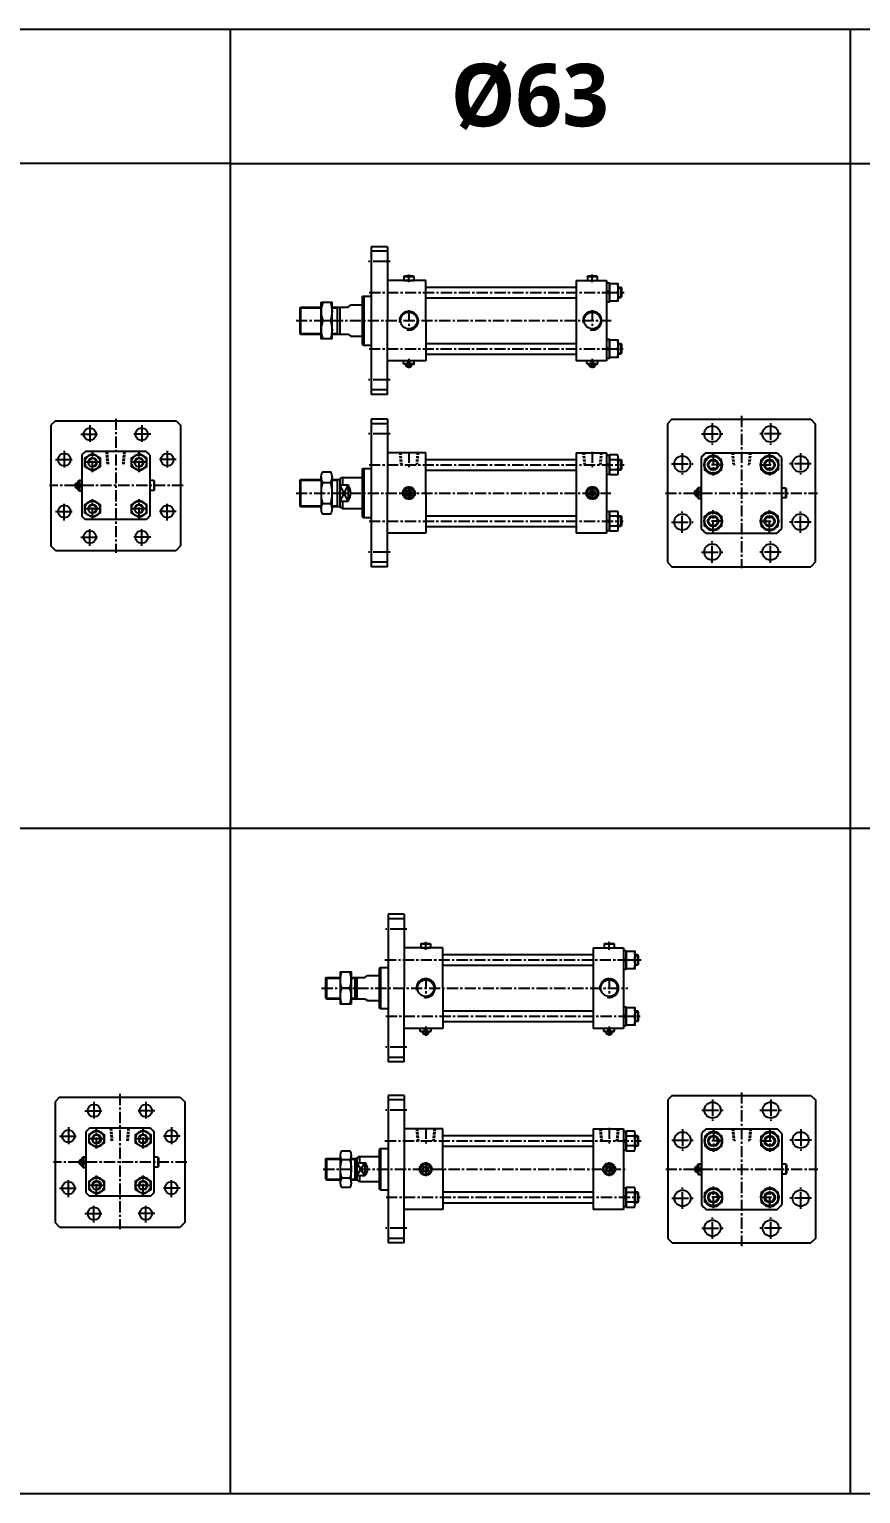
# Model space of a CAD drawing. Extents: x -819 to 29893, y -8942 to 9886.
# Drawn here: x 1213 to 2142, y 2904 to 4541 of the extents above; entities that cross this region are included whole.
import ezdxf

# ---------------------------------------------------------------- set-up
doc = ezdxf.new("R2010")
doc.units = 0
doc.header["$LTSCALE"] = 10
doc.header["$MEASUREMENT"] = 0
for name, pattern in [('CENTER', [2, 1.25, -0.25, 0.25, -0.25]), ('CENTERX2', [4, 2.5, -0.5, 0.5, -0.5]), ('HIDDEN', [0.375, 0.25, -0.125])]:
    doc.linetypes.add(name, pattern=pattern)
doc.layers.get('0').update_dxf_attribs({"linetype": 'CONTINUOUS'})
doc.layers.get('DEFPOINTS').update_dxf_attribs({"linetype": 'CONTINUOUS'})
for name, color, linetype in [('CEN', 1, 'CENTERX2'), ('CENTER', 1, 'CENTER'), ('ML', 7, 'CONTINUOUS'), ('THIN', 3, 'CONTINUOUS')]:
    doc.layers.add(name, color=color, linetype=linetype)
doc.styles.add('문자', font='romans.shx')

msp = doc.modelspace()

# ---------------------------------------------------------------- linework, layer by layer
for p, q in [((794, 4540.7), (5168.4, 4540.7)), ((1438, 4390.7), (1438, 4540.7)), ((2130.4, 4540.7), (2130.4, 2903.5)), ((1438, 4390.7), (794, 4390.7)), ((1438, 2903.5), (1438, 4390.7)), ((1438, 4390.7), (2130.4, 4390.7)), ((2130.4, 4390.7), (3029.8, 4390.7)), ((5168.4, 3647.1), (0, 3647.1)), ((5168.4, 2903.5), (0, 2903.5))]:
    msp.add_line(p, q)
at = {"layer": 'CEN', "color": 1, "linetype": 'CENTER', "ltscale": 1.5}
for p, q in [((1616.4, 4281), (1592.4, 4281)), ((1616.4, 4149), (1592.4, 4149)), ((1280.9, 4098.1), (1280.9, 4078.1)), ((1338.9, 4098.1), (1338.9, 4078.1)), ((1976.4, 4100.3), (1976.4, 4076.3)), ((2041.4, 4100.3), (2041.4, 4076.3)), ((1270.9, 4088.1), (1290.9, 4088.1)), ((1348.9, 4088.1), (1328.9, 4088.1)), ((1616.4, 4088.3), (1592.4, 4088.3)), ((1964.4, 4088.3), (1988.4, 4088.3)), ((2053.4, 4088.3), (2029.4, 4088.3)), ((1252.4, 4069.6), (1252.4, 4049.6)), ((1367.4, 4069.6), (1367.4, 4049.6)), ((1942.9, 4066.8), (1942.9, 4042.8)), ((2074.9, 4066.8), (2074.9, 4042.8)), ((1242.4, 4059.6), (1262.4, 4059.6)), ((1377.4, 4059.6), (1357.4, 4059.6)), ((1930.9, 4054.8), (1954.9, 4054.8)), ((2086.9, 4054.8), (2062.9, 4054.8)), ((1252.4, 3991.6), (1252.4, 4011.6)), ((1367.4, 3991.6), (1367.4, 4011.6)), ((1242.4, 4001.6), (1262.4, 4001.6)), ((1377.4, 4001.6), (1357.4, 4001.6)), ((1942.9, 3977.8), (1942.9, 4001.8)), ((2074.9, 3977.8), (2074.9, 4001.8)), ((1280.9, 3963.1), (1280.9, 3983.1)), ((1338.9, 3963.1), (1338.9, 3983.1)), ((1930.9, 3989.8), (1954.9, 3989.8)), ((2086.9, 3989.8), (2062.9, 3989.8)), ((1270.9, 3973.1), (1290.9, 3973.1)), ((1348.9, 3973.1), (1328.9, 3973.1)), ((1976.4, 3944.3), (1976.4, 3968.3)), ((2041.4, 3944.3), (2041.4, 3968.3)), ((1616.4, 3956.3), (1592.4, 3956.3)), ((1964.4, 3956.3), (1988.4, 3956.3)), ((2053.4, 3956.3), (2029.4, 3956.3)), ((1635.2, 3534.8), (1611.2, 3534.8)), ((1635.2, 3402.8), (1611.2, 3402.8)), ((1285.5, 3341.7), (1285.5, 3321.7)), ((1343.5, 3341.7), (1343.5, 3321.7)), ((1976.7, 3344.4), (1976.7, 3320.4)), ((2041.7, 3344.4), (2041.7, 3320.4)), ((1275.5, 3331.7), (1295.5, 3331.7)), ((1353.5, 3331.7), (1333.5, 3331.7)), ((1635.2, 3332.4), (1611.2, 3332.4)), ((1964.7, 3332.4), (1988.7, 3332.4)), ((2029.7, 3332.4), (2053.7, 3332.4)), ((1257, 3313.2), (1257, 3293.2)), ((1372, 3313.2), (1372, 3293.2)), ((1943.2, 3310.9), (1943.2, 3286.9)), ((2075.2, 3310.9), (2075.2, 3286.9)), ((1247, 3303.2), (1267, 3303.2)), ((1382, 3303.2), (1362, 3303.2)), ((1931.2, 3298.9), (1955.2, 3298.9)), ((2087.2, 3298.9), (2063.2, 3298.9)), ((1247, 3245.2), (1267, 3245.2)), ((1257, 3235.2), (1257, 3255.2)), ((1382, 3245.2), (1362, 3245.2)), ((1372, 3235.2), (1372, 3255.2)), ((1943.2, 3221.9), (1943.2, 3245.9)), ((2075.2, 3221.9), (2075.2, 3245.9)), ((1285.5, 3206.7), (1285.5, 3226.7)), ((1343.5, 3206.7), (1343.5, 3226.7)), ((1931.2, 3233.9), (1955.2, 3233.9)), ((2087.2, 3233.9), (2063.2, 3233.9)), ((1275.5, 3216.7), (1295.5, 3216.7)), ((1353.5, 3216.7), (1333.5, 3216.7)), ((1976.7, 3188.4), (1976.7, 3212.4)), ((2041.7, 3188.4), (2041.7, 3212.4)), ((1635.2, 3200.4), (1611.2, 3200.4)), ((1964.7, 3200.4), (1988.7, 3200.4)), ((2053.7, 3200.4), (2029.7, 3200.4))]:
    msp.add_line(p, q, dxfattribs=at)
at = {"layer": 'CENTER'}
for p, q in [((1283.9, 4045.7), (1283.9, 4067.5)), ((1335.9, 4045.7), (1335.9, 4067.5)), ((1977.4, 4066), (1977.4, 4041.7)), ((2040.4, 4066), (2040.4, 4041.7)), ((1293.3, 4056.6), (1274.4, 4056.6)), ((1345.3, 4056.6), (1326.4, 4056.6)), ((1987.9, 4053.8), (1966.8, 4053.8)), ((2029.8, 4053.8), (2050.9, 4053.8)), ((1283.9, 3993.7), (1283.9, 4015.5)), ((1335.9, 3993.7), (1335.9, 4015.5)), ((1293.3, 4004.6), (1274.4, 4004.6)), ((1345.3, 4004.6), (1326.4, 4004.6)), ((1977.4, 3978.7), (1977.4, 4003)), ((2040.4, 3978.7), (2040.4, 4003)), ((1987.9, 3990.8), (1966.8, 3990.8)), ((2029.8, 3990.8), (2050.9, 3990.8)), ((1288.5, 3289.3), (1288.5, 3311.1)), ((1340.5, 3289.3), (1340.5, 3311.1)), ((1977.7, 3310.1), (1977.7, 3285.7)), ((2040.7, 3310.1), (2040.7, 3285.7)), ((1298, 3300.2), (1279.1, 3300.2)), ((1350, 3300.2), (1331.1, 3300.2)), ((1988.3, 3297.9), (1967.2, 3297.9)), ((2030.2, 3297.9), (2051.3, 3297.9)), ((1288.5, 3237.3), (1288.5, 3259.1)), ((1340.5, 3237.3), (1340.5, 3259.1)), ((1298, 3248.2), (1279.1, 3248.2)), ((1350, 3248.2), (1331.1, 3248.2)), ((1977.7, 3222.7), (1977.7, 3247.1)), ((2040.7, 3222.7), (2040.7, 3247.1)), ((1988.3, 3234.9), (1967.2, 3234.9)), ((2030.2, 3234.9), (2051.3, 3234.9))]:
    msp.add_line(p, q, dxfattribs=at)
at = {"layer": 'DEFPOINTS', "color": 0, "linetype": 'ByBlock'}
for p in [(1613.4, 4104.8), (1604.2, 3482.8), (1632.2, 3348.9)]:
    msp.add_point(p, dxfattribs=at)
at = {"layer": 'ML'}
for p, q in [((1595.4, 4297.5), (1595.4, 4132.5)), ((1613.4, 4297.5), (1595.4, 4297.5)), ((1613.4, 4292.5), (1595.4, 4292.5)), ((1613.4, 4297.5), (1613.4, 4215)), ((1656.4, 4260), (1613.4, 4260)), ((1631.9, 4264.5), (1632.4, 4265)), ((1631.9, 4264.5), (1642.9, 4264.5)), ((1631.9, 4260), (1642.9, 4260)), ((1632.4, 4265), (1642.4, 4265)), ((1642.9, 4264.5), (1642.4, 4265)), ((1656.4, 4215), (1656.4, 4260)), ((1824.4, 4260), (1858.4, 4260)), ((1824.4, 4260), (1824.4, 4215)), ((1836.9, 4264.5), (1837.4, 4265)), ((1836.9, 4264.5), (1847.9, 4264.5)), ((1836.9, 4260), (1847.9, 4260)), ((1837.4, 4265), (1847.4, 4265)), ((1847.9, 4264.5), (1847.4, 4265)), ((1858.4, 4260), (1858.4, 4170)), ((1585.4, 4241.5), (1586.4, 4242.5)), ((1585.4, 4241.5), (1585.4, 4188.5)), ((1586.4, 4242.5), (1595.4, 4242.5)), ((1586.9, 4242.5), (1586.9, 4187.5)), ((1861.4, 4245.9), (1858.4, 4248.9)), ((1861.4, 4244.2), (1858.4, 4247.2)), ((1861.4, 4246.5), (1870.6, 4246.5)), ((1874, 4252.5), (1874, 4240.5)), ((1515.4, 4229), (1516.4, 4230)), ((1515.4, 4229), (1515.4, 4201)), ((1516.4, 4230), (1516.4, 4200)), ((1557.4, 4230), (1557.4, 4200)), ((1560.4, 4230), (1560.4, 4200)), ((1569.4, 4230), (1572.4, 4232.5)), ((1541.3, 4215), (1549.7, 4215)), ((1613.4, 4132.5), (1613.4, 4215)), ((1656.4, 4215), (1656.4, 4170)), ((1824.4, 4215), (1824.4, 4170)), ((1515.4, 4201), (1516.4, 4200)), ((1569.4, 4200), (1572.4, 4197.5)), ((1585.4, 4188.5), (1586.4, 4187.5)), ((1586.4, 4187.5), (1595.4, 4187.5)), ((1861.4, 4182.9), (1858.4, 4185.9)), ((1861.4, 4181.2), (1858.4, 4184.2)), ((1861.4, 4183.5), (1870.6, 4183.5)), ((1874, 4189.5), (1874, 4177.5)), ((1656.4, 4170), (1613.4, 4170)), ((1643.4, 4170), (1631.4, 4170)), ((1631.4, 4167), (1631.4, 4170)), ((1631.4, 4167), (1636.3, 4167)), ((1632.4, 4166), (1631.4, 4167)), ((1642.4, 4166), (1632.4, 4166)), ((1634.4, 4164), (1634.4, 4166)), ((1635.4, 4163), (1634.4, 4164)), ((1634.4, 4164), (1640.4, 4164)), ((1639.4, 4163), (1635.4, 4163)), ((1636.3, 4166), (1636.3, 4170)), ((1638.6, 4166), (1638.6, 4170)), ((1638.6, 4167), (1643.4, 4167)), ((1639.4, 4163), (1640.4, 4164)), ((1640.4, 4164), (1640.4, 4166)), ((1642.4, 4166), (1643.4, 4167)), ((1643.4, 4167), (1643.4, 4170)), ((1858.4, 4170), (1824.4, 4170)), ((1848.4, 4170), (1836.4, 4170)), ((1836.4, 4167), (1836.4, 4170)), ((1836.4, 4167), (1841.3, 4167)), ((1837.4, 4166), (1836.4, 4167)), ((1847.4, 4166), (1837.4, 4166)), ((1839.4, 4164), (1839.4, 4166)), ((1840.4, 4163), (1839.4, 4164)), ((1839.4, 4164), (1845.4, 4164)), ((1844.4, 4163), (1840.4, 4163)), ((1841.3, 4166), (1841.3, 4170)), ((1843.6, 4166), (1843.6, 4170)), ((1843.6, 4167), (1848.4, 4167)), ((1844.4, 4163), (1845.4, 4164)), ((1845.4, 4164), (1845.4, 4166)), ((1847.4, 4166), (1848.4, 4167)), ((1848.4, 4167), (1848.4, 4170)), ((1613.4, 4137.5), (1595.4, 4137.5)), ((1613.4, 4132.5), (1595.4, 4132.5)), ((1242.4, 4103.1), (1237.4, 4098.1)), ((1237.4, 4098.1), (1237.4, 3963.1)), ((1242.4, 4103.1), (1377.4, 4103.1)), ((1377.4, 4103.1), (1382.4, 4098.1)), ((1382.4, 4098.1), (1382.4, 3963.1)), ((1595.4, 4104.8), (1595.4, 3939.8)), ((1613.4, 4104.8), (1595.4, 4104.8)), ((1613.4, 4099.8), (1595.4, 4099.8)), ((1613.4, 4104.8), (1613.4, 4022.3)), ((1931.4, 4104.8), (1926.4, 4099.8)), ((1926.4, 4099.8), (1926.4, 3944.8)), ((1931.4, 4104.8), (2086.4, 4104.8)), ((2086.4, 4104.8), (2091.4, 4099.8)), ((2091.4, 4099.8), (2091.4, 3944.8)), ((1271.9, 4064.6), (1271.9, 3996.6)), ((1343.9, 4068.6), (1275.9, 4068.6)), ((1347.9, 4064.6), (1347.9, 3996.5)), ((1595.4, 4067.3), (1595.4, 3977.3)), ((1656.4, 4067.3), (1613.4, 4067.3)), ((1656.4, 4022.3), (1656.4, 4067.3)), ((1824.4, 4067.3), (1858.4, 4067.3)), ((1824.4, 4067.3), (1824.4, 4022.3)), ((1858.4, 4067.3), (1858.4, 3977.3)), ((1871.4, 4045.6), (1871.4, 4062.1)), ((1963.9, 4062), (1963.9, 3982.6)), ((1969.2, 4067.3), (2048.6, 4067.3)), ((2053.9, 4062), (2053.9, 3982.6)), ((1585.4, 4048.8), (1586.4, 4049.8)), ((1585.4, 4048.8), (1585.4, 3995.8)), ((1586.4, 4049.8), (1595.4, 4049.8)), ((1586.9, 4049.8), (1586.9, 3994.8)), ((1861.4, 4053.2), (1858.4, 4056.2)), ((1861.4, 4051.5), (1858.4, 4054.5)), ((1870.6, 4059.3), (1861.4, 4059.3)), ((1870.6, 4048.3), (1861.4, 4048.3)), ((1874, 4059.8), (1874, 4047.8)), ((1264.9, 4032.6), (1265.9, 4033.6)), ((1264.9, 4028.6), (1264.9, 4032.6)), ((1264.9, 4028.6), (1265.9, 4027.6)), ((1265.9, 4033.6), (1265.9, 4027.6)), ((1265.9, 4033.6), (1267.9, 4033.6)), ((1265.9, 4027.6), (1267.9, 4027.6)), ((1267.9, 4035.6), (1268.9, 4036.6)), ((1267.9, 4025.6), (1267.9, 4035.6)), ((1267.9, 4031.8), (1271.9, 4031.8)), ((1267.9, 4029.4), (1271.9, 4029.4)), ((1268.9, 4036.6), (1268.9, 4031.8)), ((1268.9, 4036.6), (1271.9, 4036.6)), ((1268.9, 4029.4), (1268.9, 4024.6)), ((1271.9, 4024.6), (1271.9, 4036.6)), ((1352.4, 4036.1), (1352.4, 4025.1)), ((1352.4, 4036.1), (1352.9, 4035.6)), ((1352.9, 4035.6), (1352.9, 4025.6)), ((1515.4, 4036.3), (1516.4, 4037.3)), ((1515.4, 4036.3), (1515.4, 4008.3)), ((1516.4, 4037.3), (1516.4, 4007.3)), ((1539.5, 4040), (1539.5, 4004.7)), ((1541.3, 4034.1), (1549.7, 4034.1)), ((1551.5, 4040), (1551.5, 4004.7)), ((1557.4, 4037.3), (1557.4, 4007.3)), ((1563.4, 4039.8), (1560.4, 4038.1)), ((1560.4, 4038.1), (1560.4, 4006.6)), ((1560.4, 4031.3), (1569.4, 4031.3)), ((1563.4, 4039.8), (1563.4, 4031.3)), ((1569.4, 4031.3), (1569.4, 4013.3)), ((1636.3, 4028.2), (1631.6, 4023.5)), ((1638.6, 4028.2), (1643.3, 4023.5)), ((1841.3, 4028.2), (1836.6, 4023.5)), ((1843.6, 4028.2), (1848.3, 4023.5)), ((1959.9, 4027.3), (1960.9, 4028.3)), ((1960.9, 4028.3), (1963.9, 4028.3)), ((1960.9, 4028.3), (1960.9, 4023.5)), ((1963.9, 4016.3), (1963.9, 4028.3)), ((2053.9, 4027.8), (2053.9, 4016.8)), ((2058.4, 4027.8), (2058.4, 4016.8)), ((2058.4, 4027.8), (2058.9, 4027.3)), ((1267.9, 4025.6), (1268.9, 4024.6)), ((1268.9, 4024.6), (1271.9, 4024.6)), ((1352.4, 4025.1), (1352.9, 4025.6)), ((1560.4, 4013.3), (1569.4, 4013.3)), ((1563.4, 4013.3), (1563.4, 4004.8)), ((1613.4, 3939.8), (1613.4, 4022.3)), ((1631.6, 4021.1), (1636.3, 4016.5)), ((1643.3, 4021.1), (1638.6, 4016.5)), ((1656.4, 4022.3), (1656.4, 3977.3)), ((1824.4, 4022.3), (1824.4, 3977.3)), ((1836.6, 4021.1), (1841.3, 4016.5)), ((1848.3, 4021.1), (1843.6, 4016.5)), ((1956.9, 4024.3), (1957.9, 4025.3)), ((1956.9, 4020.3), (1956.9, 4024.3)), ((1956.9, 4020.3), (1957.9, 4019.3)), ((1957.9, 4025.3), (1957.9, 4019.3)), ((1957.9, 4025.3), (1959.9, 4025.3)), ((1957.9, 4019.3), (1959.9, 4019.3)), ((1959.9, 4017.3), (1959.9, 4027.3)), ((1959.9, 4023.5), (1963.9, 4023.5)), ((1959.9, 4021.1), (1963.9, 4021.1)), ((1959.9, 4017.3), (1960.9, 4016.3)), ((1960.9, 4021.1), (1960.9, 4016.3)), ((1960.9, 4016.3), (1963.9, 4016.3)), ((2058.4, 4016.8), (2058.9, 4017.3)), ((2058.9, 4027.3), (2058.9, 4017.3)), ((1515.4, 4008.3), (1516.4, 4007.3)), ((1541.3, 4010.6), (1549.7, 4010.6)), ((1563.4, 4004.8), (1560.4, 4006.6)), ((1585.4, 3995.8), (1586.4, 3994.8)), ((1586.4, 3994.8), (1595.4, 3994.8)), ((1870.6, 3996.3), (1861.4, 3996.3)), ((1871.4, 3982.6), (1871.4, 3999.1)), ((1874, 3996.8), (1874, 3984.8)), ((1343.9, 3992.6), (1275.9, 3992.6)), ((1861.4, 3990.2), (1858.4, 3993.2)), ((1861.4, 3988.5), (1858.4, 3991.5)), ((1870.6, 3985.3), (1861.4, 3985.3)), ((1242.4, 3958.1), (1237.4, 3963.1)), ((1382.4, 3963.1), (1377.4, 3958.1)), ((1656.4, 3977.3), (1613.4, 3977.3)), ((1858.4, 3977.3), (1824.4, 3977.3)), ((1969.2, 3977.3), (2048.6, 3977.3)), ((1242.4, 3958.1), (1377.4, 3958.1)), ((1613.4, 3944.8), (1595.4, 3944.8)), ((1613.4, 3939.8), (1595.4, 3939.8)), ((1926.4, 3944.8), (1931.4, 3939.8)), ((1931.4, 3939.8), (2086.4, 3939.8)), ((2091.4, 3944.8), (2086.4, 3939.8)), ((1614.2, 3551.3), (1614.2, 3386.3)), ((1632.2, 3551.3), (1614.2, 3551.3)), ((1632.2, 3546.3), (1614.2, 3546.3)), ((1632.2, 3551.3), (1632.2, 3468.8)), ((1675.2, 3513.8), (1632.2, 3513.8)), ((1650.7, 3518.3), (1651.2, 3518.8)), ((1650.7, 3518.3), (1661.7, 3518.3)), ((1650.7, 3513.8), (1661.7, 3513.8)), ((1651.2, 3518.8), (1661.2, 3518.8)), ((1661.7, 3518.3), (1661.2, 3518.8)), ((1675.2, 3468.8), (1675.2, 3513.8)), ((1843.2, 3513.8), (1877.2, 3513.8)), ((1843.2, 3513.8), (1843.2, 3468.8)), ((1855.7, 3518.3), (1856.2, 3518.8)), ((1855.7, 3518.3), (1866.7, 3518.3)), ((1855.7, 3513.8), (1866.7, 3513.8)), ((1856.2, 3518.8), (1866.2, 3518.8)), ((1866.7, 3518.3), (1866.2, 3518.8)), ((1877.2, 3513.8), (1877.2, 3423.8)), ((1892.8, 3506.3), (1892.8, 3494.3)), ((1605.2, 3491.8), (1604.2, 3490.8)), ((1604.2, 3490.8), (1604.2, 3446.8)), ((1605.2, 3491.8), (1614.2, 3491.8)), ((1605.7, 3491.8), (1605.7, 3445.8)), ((1880.2, 3499.6), (1877.2, 3502.6)), ((1880.2, 3497.9), (1877.2, 3500.9)), ((1880.2, 3500.3), (1889.4, 3500.3)), ((1544.2, 3479.8), (1545.2, 3480.8)), ((1544.2, 3479.8), (1544.2, 3457.8)), ((1545.2, 3480.8), (1545.2, 3456.8)), ((1577.2, 3480.8), (1577.2, 3456.8)), ((1579.2, 3480.8), (1579.2, 3456.8)), ((1579.2, 3480.8), (1588.2, 3480.8)), ((1588.2, 3480.8), (1591.2, 3482.8)), ((1544.2, 3457.8), (1545.2, 3456.8)), ((1571.3, 3468.8), (1562.5, 3468.8)), ((1588.2, 3456.8), (1591.2, 3454.8)), ((1632.2, 3386.3), (1632.2, 3468.8)), ((1675.2, 3468.8), (1675.2, 3423.8)), ((1843.2, 3468.8), (1843.2, 3423.8)), ((1605.2, 3445.8), (1604.2, 3446.8)), ((1605.2, 3445.8), (1614.2, 3445.8)), ((1880.2, 3436.6), (1877.2, 3439.6)), ((1892.8, 3443.3), (1892.8, 3431.3)), ((1675.2, 3423.8), (1632.2, 3423.8)), ((1662.2, 3423.8), (1650.2, 3423.8)), ((1650.2, 3420.8), (1650.2, 3423.8)), ((1655, 3419.8), (1655, 3423.8)), ((1657.4, 3419.8), (1657.4, 3423.8)), ((1662.2, 3420.8), (1662.2, 3423.8)), ((1877.2, 3423.8), (1843.2, 3423.8)), ((1867.2, 3423.8), (1855.2, 3423.8)), ((1855.2, 3420.8), (1855.2, 3423.8)), ((1860, 3419.8), (1860, 3423.8)), ((1862.4, 3419.8), (1862.4, 3423.8)), ((1867.2, 3420.8), (1867.2, 3423.8)), ((1880.2, 3434.9), (1877.2, 3437.9)), ((1880.2, 3437.3), (1889.4, 3437.3)), ((1650.2, 3420.8), (1655, 3420.8)), ((1651.2, 3419.8), (1650.2, 3420.8)), ((1661.2, 3419.8), (1651.2, 3419.8)), ((1653.2, 3417.8), (1653.2, 3419.8)), ((1654.2, 3416.8), (1653.2, 3417.8)), ((1653.2, 3417.8), (1659.2, 3417.8)), ((1658.2, 3416.8), (1654.2, 3416.8)), ((1657.4, 3420.8), (1662.2, 3420.8)), ((1658.2, 3416.8), (1659.2, 3417.8)), ((1659.2, 3417.8), (1659.2, 3419.8)), ((1661.2, 3419.8), (1662.2, 3420.8)), ((1855.2, 3420.8), (1860, 3420.8)), ((1856.2, 3419.8), (1855.2, 3420.8)), ((1866.2, 3419.8), (1856.2, 3419.8)), ((1858.2, 3417.8), (1858.2, 3419.8)), ((1859.2, 3416.8), (1858.2, 3417.8)), ((1858.2, 3417.8), (1864.2, 3417.8)), ((1863.2, 3416.8), (1859.2, 3416.8)), ((1862.4, 3420.8), (1867.2, 3420.8)), ((1863.2, 3416.8), (1864.2, 3417.8)), ((1864.2, 3417.8), (1864.2, 3419.8)), ((1866.2, 3419.8), (1867.2, 3420.8)), ((1632.2, 3391.3), (1614.2, 3391.3)), ((1632.2, 3386.3), (1614.2, 3386.3)), ((1247, 3346.7), (1242, 3341.7)), ((1242, 3341.7), (1242, 3206.7)), ((1247, 3346.7), (1382, 3346.7)), ((1382, 3346.7), (1387, 3341.7)), ((1387, 3341.7), (1387, 3206.7)), ((1614.2, 3348.9), (1614.2, 3183.9)), ((1632.2, 3348.9), (1614.2, 3348.9)), ((1632.2, 3343.9), (1614.2, 3343.9)), ((1632.2, 3348.9), (1632.2, 3266.4)), ((1931.7, 3348.9), (1926.7, 3343.9)), ((1926.7, 3343.9), (1926.7, 3188.9)), ((1931.7, 3348.9), (2086.7, 3348.9)), ((2086.7, 3348.9), (2091.7, 3343.9)), ((2091.7, 3343.9), (2091.7, 3188.9)), ((1276.5, 3308.2), (1276.5, 3240.2)), ((1348.6, 3312.2), (1280.5, 3312.2)), ((1352.5, 3308.3), (1352.5, 3240.2)), ((1675.2, 3311.4), (1632.2, 3311.4)), ((1675.2, 3266.4), (1675.2, 3311.4)), ((1843.2, 3311.4), (1877.2, 3311.4)), ((1843.2, 3311.4), (1843.2, 3266.4)), ((1877.2, 3311.4), (1877.2, 3221.4)), ((1969.5, 3311.4), (2048.9, 3311.4)), ((1880.2, 3297.3), (1877.2, 3300.3)), ((1880.2, 3295.6), (1877.2, 3298.6)), ((1889.4, 3303.4), (1880.2, 3303.4)), ((1889.4, 3292.4), (1880.2, 3292.4)), ((1890.2, 3289.7), (1890.2, 3306.1)), ((1892.8, 3303.9), (1892.8, 3291.9)), ((1964.2, 3306.1), (1964.2, 3226.7)), ((2054.2, 3306.1), (2054.2, 3226.7)), ((1269.5, 3276.2), (1270.5, 3277.2)), ((1269.5, 3272.2), (1269.5, 3276.2)), ((1270.5, 3277.2), (1270.5, 3271.2)), ((1270.5, 3277.2), (1272.5, 3277.2)), ((1272.5, 3279.2), (1273.5, 3280.2)), ((1272.5, 3269.2), (1272.5, 3279.2)), ((1272.5, 3275.4), (1276.5, 3275.4)), ((1273.5, 3280.2), (1273.5, 3275.4)), ((1273.5, 3280.2), (1276.5, 3280.2)), ((1276.5, 3268.2), (1276.5, 3280.2)), ((1357, 3279.7), (1357, 3268.7)), ((1357, 3279.7), (1357.5, 3279.2)), ((1357.5, 3279.2), (1357.5, 3269.2)), ((1544.2, 3277.4), (1545.2, 3278.4)), ((1544.2, 3277.4), (1544.2, 3255.4)), ((1545.2, 3278.4), (1545.2, 3254.4)), ((1560.9, 3251), (1560.9, 3281.8)), ((1571.3, 3276.7), (1562.5, 3276.7)), ((1572.9, 3251), (1572.9, 3281.8)), ((1577.2, 3278.4), (1577.2, 3254.4)), ((1582.2, 3280.4), (1579.2, 3278.7)), ((1579.2, 3278.7), (1579.2, 3254.1)), ((1582.2, 3280.4), (1582.2, 3273.6)), ((1605.2, 3289.4), (1604.2, 3288.4)), ((1604.2, 3288.4), (1604.2, 3244.4)), ((1605.2, 3289.4), (1614.2, 3289.4)), ((1605.7, 3289.4), (1605.7, 3243.4)), ((1269.5, 3272.2), (1270.5, 3271.2)), ((1270.5, 3271.2), (1272.5, 3271.2)), ((1272.5, 3273), (1276.5, 3273)), ((1272.5, 3269.2), (1273.5, 3268.2)), ((1273.5, 3273), (1273.5, 3268.2)), ((1273.5, 3268.2), (1276.5, 3268.2)), ((1357, 3268.7), (1357.5, 3269.2)), ((1579.2, 3273.6), (1588.2, 3273.6)), ((1579.2, 3259.2), (1588.2, 3259.2)), ((1582.2, 3259.2), (1582.2, 3252.4)), ((1588.2, 3273.6), (1588.2, 3259.2)), ((1632.2, 3183.9), (1632.2, 3266.4)), ((1655, 3272.3), (1650.3, 3267.6)), ((1650.3, 3265.2), (1655, 3260.5)), ((1657.4, 3272.3), (1662.1, 3267.6)), ((1662.1, 3265.2), (1657.4, 3260.5)), ((1675.2, 3266.4), (1675.2, 3221.4)), ((1843.2, 3266.4), (1843.2, 3221.4)), ((1860, 3272.3), (1855.3, 3267.6)), ((1855.3, 3265.2), (1860, 3260.5)), ((1862.4, 3272.3), (1867.1, 3267.6)), ((1867.1, 3265.2), (1862.4, 3260.5)), ((1957.2, 3268.4), (1958.2, 3269.4)), ((1957.2, 3264.4), (1957.2, 3268.4)), ((1957.2, 3264.4), (1958.2, 3263.4)), ((1958.2, 3269.4), (1958.2, 3263.4)), ((1958.2, 3269.4), (1960.2, 3269.4)), ((1958.2, 3263.4), (1960.2, 3263.4)), ((1960.2, 3271.4), (1961.2, 3272.4)), ((1960.2, 3261.4), (1960.2, 3271.4)), ((1960.2, 3267.6), (1964.2, 3267.6)), ((1960.2, 3265.2), (1964.2, 3265.2)), ((1960.2, 3261.4), (1961.2, 3260.4)), ((1961.2, 3272.4), (1964.2, 3272.4)), ((1961.2, 3272.4), (1961.2, 3267.6)), ((1961.2, 3265.2), (1961.2, 3260.4)), ((1961.2, 3260.4), (1964.2, 3260.4)), ((1964.2, 3260.4), (1964.2, 3272.4)), ((2054.2, 3271.9), (2054.2, 3260.9)), ((2058.7, 3271.9), (2058.7, 3260.9)), ((2058.7, 3271.9), (2059.2, 3271.4)), ((2058.7, 3260.9), (2059.2, 3261.4)), ((2059.2, 3271.4), (2059.2, 3261.4)), ((1544.2, 3255.4), (1545.2, 3254.4)), ((1571.3, 3256.2), (1562.5, 3256.2)), ((1582.2, 3252.4), (1579.2, 3254.1)), ((1605.2, 3243.4), (1604.2, 3244.4)), ((1605.2, 3243.4), (1614.2, 3243.4)), ((1890.2, 3226.7), (1890.2, 3243.1)), ((1348.6, 3236.2), (1280.5, 3236.2)), ((1880.2, 3234.3), (1877.2, 3237.3)), ((1880.2, 3232.6), (1877.2, 3235.6)), ((1889.4, 3240.4), (1880.2, 3240.4)), ((1889.4, 3229.4), (1880.2, 3229.4)), ((1892.8, 3240.9), (1892.8, 3228.9)), ((1675.2, 3221.4), (1632.2, 3221.4)), ((1877.2, 3221.4), (1843.2, 3221.4)), ((1969.5, 3221.4), (2048.9, 3221.4)), ((1247, 3201.7), (1242, 3206.7)), ((1247, 3201.7), (1382, 3201.7)), ((1387, 3206.7), (1382, 3201.7)), ((1632.2, 3188.9), (1614.2, 3188.9)), ((1632.2, 3183.9), (1614.2, 3183.9)), ((1926.7, 3188.9), (1931.7, 3183.9)), ((1931.7, 3183.9), (2086.7, 3183.9)), ((2091.7, 3188.9), (2086.7, 3183.9))]:
    msp.add_line(p, q, dxfattribs=at)
at = {"layer": 'ML', "color": 7, "linetype": 'Continuous'}
for p, q in [((1631.9, 4264.5), (1631.9, 4260)), ((1642.9, 4264.5), (1642.9, 4260)), ((1836.9, 4264.5), (1836.9, 4260)), ((1847.9, 4264.5), (1847.9, 4260)), ((1656.4, 4252.5), (1824.4, 4252.5)), ((1656.4, 4240.5), (1824.4, 4240.5)), ((1516.4, 4230), (1539.5, 4230)), ((1551.5, 4230), (1569.4, 4230)), ((1572.4, 4232.5), (1585.4, 4232.5)), ((1516.4, 4200), (1539.5, 4200)), ((1551.5, 4200), (1569.4, 4200)), ((1572.4, 4197.5), (1585.4, 4197.5)), ((1656.4, 4189.5), (1824.4, 4189.5)), ((1656.4, 4177.5), (1824.4, 4177.5)), ((1656.4, 4059.8), (1824.4, 4059.8)), ((1656.4, 4047.8), (1824.4, 4047.8)), ((1352.4, 4036.1), (1347.9, 4036.1)), ((1516.4, 4037.3), (1539.5, 4037.3)), ((1551.5, 4037.3), (1560.4, 4037.3)), ((1563.4, 4039.8), (1585.4, 4039.8)), ((2058.4, 4027.8), (2053.9, 4027.8)), ((1352.4, 4025.1), (1347.9, 4025.1)), ((2058.4, 4016.8), (2053.9, 4016.8)), ((1516.4, 4007.3), (1539.5, 4007.3)), ((1551.5, 4007.3), (1560.4, 4007.3)), ((1563.4, 4004.8), (1585.4, 4004.8)), ((1656.4, 3996.8), (1824.4, 3996.8)), ((1656.4, 3984.8), (1824.4, 3984.8)), ((1650.7, 3518.3), (1650.7, 3513.8)), ((1661.7, 3518.3), (1661.7, 3513.8)), ((1675.2, 3506.3), (1843.2, 3506.3)), ((1855.7, 3518.3), (1855.7, 3513.8)), ((1866.7, 3518.3), (1866.7, 3513.8)), ((1675.2, 3494.3), (1843.2, 3494.3)), ((1545.2, 3480.8), (1560.9, 3480.8)), ((1572.9, 3480.8), (1579.2, 3480.8)), ((1591.2, 3482.8), (1604.2, 3482.8)), ((1545.2, 3456.8), (1560.9, 3456.8)), ((1572.9, 3456.8), (1579.2, 3456.8)), ((1579.2, 3456.8), (1588.2, 3456.8)), ((1591.2, 3454.8), (1604.2, 3454.8)), ((1675.2, 3443.3), (1843.2, 3443.3)), ((1675.2, 3431.3), (1843.2, 3431.3)), ((1675.2, 3303.9), (1843.2, 3303.9)), ((1675.2, 3291.9), (1843.2, 3291.9)), ((1357, 3279.7), (1352.5, 3279.7)), ((1545.2, 3278.4), (1560.9, 3278.4)), ((1572.9, 3278.4), (1579.2, 3278.4)), ((1582.2, 3280.4), (1604.2, 3280.4)), ((1357, 3268.7), (1352.5, 3268.7)), ((2058.7, 3271.9), (2054.2, 3271.9)), ((2058.7, 3260.9), (2054.2, 3260.9)), ((1545.2, 3254.4), (1560.9, 3254.4)), ((1572.9, 3254.4), (1579.2, 3254.4)), ((1582.2, 3252.4), (1604.2, 3252.4)), ((1675.2, 3240.9), (1843.2, 3240.9)), ((1675.2, 3228.9), (1843.2, 3228.9))]:
    msp.add_line(p, q, dxfattribs=at)
at = {"layer": 'ML', "color": 1, "linetype": 'CENTER'}
for p, q in [((1637.4, 4258), (1637.4, 4266.7)), ((1842.4, 4258), (1842.4, 4266.7)), ((1593.1, 4246.5), (1878, 4246.5)), ((1637.4, 4226.6), (1637.4, 4203.5)), ((1842.4, 4226.6), (1842.4, 4203.5)), ((1511.4, 4215), (1863.4, 4215)), ((1592.9, 4183.5), (1877, 4183.5)), ((1637.4, 4172.2), (1637.4, 4161.9)), ((1842.4, 4172.2), (1842.4, 4161.9)), ((1309.9, 4105.4), (1309.9, 3955.3)), ((2008.9, 4108.4), (2008.9, 3938.3)), ((1637.4, 4068.5), (1637.4, 4050.3)), ((1842.4, 4068.5), (1842.4, 4048.8)), ((1592.9, 4053.8), (1878, 4053.8)), ((1385.2, 4030.6), (1235.7, 4030.6)), ((1637.4, 4030), (1637.4, 4014.6)), ((1842.4, 4030), (1842.4, 4014.6)), ((1511.4, 4022.3), (1863.1, 4022.3)), ((1924.1, 4022.3), (2094, 4022.3)), ((1593, 3990.8), (1877, 3990.8)), ((1656.2, 3511.7), (1656.2, 3520.4)), ((1861.2, 3511.7), (1861.2, 3520.4)), ((1610.7, 3500.3), (1896.9, 3500.3)), ((1656.2, 3480.3), (1656.2, 3457.2)), ((1861.2, 3480.3), (1861.2, 3457.2)), ((1539.9, 3468.8), (1882.2, 3468.8)), ((1611.7, 3437.3), (1896, 3437.3)), ((1656.2, 3426), (1656.2, 3415.6)), ((1861.2, 3426), (1861.2, 3415.6)), ((1314.5, 3350.4), (1314.5, 3199.1)), ((2009.2, 3352.2), (2009.2, 3180.4)), ((1656.2, 3312.6), (1656.2, 3294.4)), ((1861.2, 3312.6), (1861.2, 3292.8)), ((1610.7, 3297.9), (1896.8, 3297.9)), ((1389.2, 3274.2), (1240.3, 3274.2)), ((1541.7, 3266.4), (1881.8, 3266.4)), ((1656.2, 3274.1), (1656.2, 3258.7)), ((1861.2, 3274.1), (1861.2, 3258.7)), ((1924.4, 3266.4), (2094.2, 3266.4)), ((1612, 3234.9), (1895.8, 3234.9))]:
    msp.add_line(p, q, dxfattribs=at)
at = {"layer": 'ML', "color": 2, "linetype": 'Continuous'}
for p, q in [((1515.7, 4229.3), (1539.5, 4229.3)), ((1551.5, 4229.3), (1557.4, 4229.3)), ((1515.7, 4200.8), (1539.5, 4200.8)), ((1551.5, 4200.8), (1557.4, 4200.8)), ((1515.7, 4036.6), (1539.5, 4036.6)), ((1551.5, 4036.6), (1557.4, 4036.6)), ((1515.7, 4008.1), (1539.5, 4008.1)), ((1551.5, 4008.1), (1557.4, 4008.1)), ((1544.5, 3480), (1560.9, 3480)), ((1572.9, 3480), (1577.2, 3480)), ((1544.5, 3457.5), (1560.9, 3457.5)), ((1572.9, 3457.5), (1577.2, 3457.5)), ((1544.5, 3277.7), (1560.9, 3277.7)), ((1572.9, 3277.7), (1577.2, 3277.7)), ((1544.5, 3255.2), (1560.9, 3255.2)), ((1572.9, 3255.2), (1577.2, 3255.2))]:
    msp.add_line(p, q, dxfattribs=at)
at = {"layer": 'ML', "color": 2}
for p, q in [((1557.4, 4229.3), (1558.7, 4230)), ((1557.4, 4200.8), (1558.7, 4200)), ((1634.9, 4163.5), (1634.9, 4166)), ((1639.9, 4163.5), (1639.9, 4166)), ((1839.9, 4163.5), (1839.9, 4166)), ((1844.9, 4163.5), (1844.9, 4166)), ((1265.4, 4033.1), (1267.9, 4033.1)), ((1265.4, 4028.1), (1267.9, 4028.1)), ((1557.4, 4036.6), (1558.7, 4037.3)), ((1569.4, 4031.3), (1560.4, 4013.3)), ((1569.4, 4013.3), (1560.4, 4031.3)), ((1957.4, 4024.8), (1959.9, 4024.8)), ((1957.4, 4019.8), (1959.9, 4019.8)), ((1557.4, 4008.1), (1558.7, 4007.3)), ((1577.2, 3480), (1578.5, 3480.8)), ((1577.2, 3457.5), (1578.5, 3456.8)), ((1653.7, 3417.3), (1653.7, 3419.8)), ((1658.7, 3417.3), (1658.7, 3419.8)), ((1858.7, 3417.3), (1858.7, 3419.8)), ((1863.7, 3417.3), (1863.7, 3419.8)), ((1270, 3276.7), (1272.5, 3276.7)), ((1577.2, 3277.7), (1578.5, 3278.4)), ((1270, 3271.7), (1272.5, 3271.7)), ((1588.2, 3273.6), (1579.2, 3259.2)), ((1588.2, 3259.2), (1579.2, 3273.6)), ((1957.7, 3268.9), (1960.2, 3268.9)), ((1957.7, 3263.9), (1960.2, 3263.9)), ((1577.2, 3255.2), (1578.5, 3254.4))]:
    msp.add_line(p, q, dxfattribs=at)
at = {"layer": 'ML', "color": 6, "linetype": 'HIDDEN'}
for p, q in [((1300.6, 4054.6), (1299.4, 4068.6)), ((1301.8, 4054.6), (1300.6, 4068.6)), ((1318, 4054.6), (1319.2, 4068.6)), ((1319.1, 4054.6), (1320.3, 4068.6)), ((1627, 4067.3), (1628.1, 4054.5)), ((1628.1, 4067.3), (1629.4, 4053.3)), ((1646.8, 4067.3), (1645.5, 4053.3)), ((1647.9, 4067.3), (1646.8, 4054.5)), ((1832, 4067.3), (1833.1, 4054.5)), ((1833.1, 4067.3), (1834.4, 4053.3)), ((1851.8, 4067.3), (1850.5, 4053.3)), ((1852.9, 4067.3), (1851.8, 4054.5)), ((1998.4, 4067.3), (1999.5, 4054.5)), ((1999.6, 4067.3), (2000.8, 4053.3)), ((2018.2, 4067.3), (2017, 4053.3)), ((2019.4, 4067.3), (2018.2, 4054.5)), ((1305.3, 3298.2), (1304.1, 3312.2)), ((1306.4, 3298.2), (1305.2, 3312.2)), ((1322.6, 3298.2), (1323.8, 3312.2)), ((1323.8, 3298.2), (1325, 3312.2)), ((1645.7, 3311.4), (1646.9, 3298.6)), ((1646.9, 3311.4), (1648.1, 3297.4)), ((1665.5, 3311.4), (1664.3, 3297.4)), ((1666.7, 3311.4), (1665.6, 3298.6)), ((1850.7, 3311.4), (1851.9, 3298.6)), ((1851.9, 3311.4), (1853.1, 3297.4)), ((1870.5, 3311.4), (1869.3, 3297.4)), ((1871.7, 3311.4), (1870.6, 3298.6)), ((1998.7, 3311.4), (1999.9, 3298.6)), ((1999.9, 3311.4), (2001.1, 3297.4)), ((2018.5, 3311.4), (2017.3, 3297.4)), ((2019.7, 3311.4), (2018.6, 3298.6))]:
    msp.add_line(p, q, dxfattribs=at)
at = {"layer": 'ML'}
for points in [[(1858.4, 4256.8), (1858.4, 4236.2), (1861.4, 4236.2), (1861.4, 4256.8), (1858.4, 4256.8)], [(1871.4, 4252.5), (1874, 4252.5), (1874.9, 4251.6), (1874.9, 4241.5), (1874, 4240.5), (1871.4, 4240.5)], [(1858.4, 4193.8), (1858.4, 4173.2), (1861.4, 4173.2), (1861.4, 4193.8), (1858.4, 4193.8)], [(1871.4, 4189.5), (1874, 4189.5), (1874.9, 4188.6), (1874.9, 4178.5), (1874, 4177.5), (1871.4, 4177.5)], [(1275.4, 4051.7), (1275.4, 4061.5), (1283.9, 4066.4), (1292.4, 4061.5), (1292.4, 4051.7), (1283.9, 4046.8), (1275.4, 4051.7)], [(1327.4, 4051.7), (1327.4, 4061.5), (1335.9, 4066.4), (1344.4, 4061.5), (1344.4, 4051.7), (1335.9, 4046.8), (1327.4, 4051.7)], [(1858.4, 4064.1), (1858.4, 4043.5), (1861.4, 4043.5), (1861.4, 4064.1), (1858.4, 4064.1)], [(1967.9, 4059.3), (1967.9, 4048.3), (1977.4, 4042.9), (1986.9, 4048.3), (1986.9, 4059.3), (1977.4, 4064.8), (1967.9, 4059.3)], [(2049.9, 4059.3), (2049.9, 4048.3), (2040.4, 4042.9), (2030.9, 4048.3), (2030.9, 4059.3), (2040.4, 4064.8), (2049.9, 4059.3)], [(1871.4, 4059.8), (1874, 4059.8), (1874.9, 4058.9), (1874.9, 4048.8), (1874, 4047.8), (1871.4, 4047.8)], [(1275.4, 3999.7), (1275.4, 4009.5), (1283.9, 4014.4), (1292.4, 4009.5), (1292.4, 3999.7), (1283.9, 3994.8), (1275.4, 3999.7)], [(1327.4, 3999.7), (1327.4, 4009.5), (1335.9, 4014.4), (1344.4, 4009.5), (1344.4, 3999.7), (1335.9, 3994.8), (1327.4, 3999.7)], [(1858.4, 4001.1), (1858.4, 3980.5), (1861.4, 3980.5), (1861.4, 4001.1), (1858.4, 4001.1)], [(1871.4, 3996.8), (1874, 3996.8), (1874.9, 3995.9), (1874.9, 3985.8), (1874, 3984.8), (1871.4, 3984.8)], [(1967.9, 3985.3), (1967.9, 3996.3), (1977.4, 4001.8), (1986.9, 3996.3), (1986.9, 3985.3), (1977.4, 3979.9), (1967.9, 3985.3)], [(2049.9, 3985.3), (2049.9, 3996.3), (2040.4, 4001.8), (2030.9, 3996.3), (2030.9, 3985.3), (2040.4, 3979.9), (2049.9, 3985.3)], [(1877.2, 3510.6), (1877.2, 3490), (1880.2, 3490), (1880.2, 3510.6), (1877.2, 3510.6)], [(1890.2, 3506.3), (1892.8, 3506.3), (1893.7, 3505.3), (1893.7, 3495.2), (1892.8, 3494.3), (1890.2, 3494.3)], [(1877.2, 3447.6), (1877.2, 3427), (1880.2, 3427), (1880.2, 3447.6), (1877.2, 3447.6)], [(1890.2, 3443.3), (1892.8, 3443.3), (1893.7, 3442.3), (1893.7, 3432.2), (1892.8, 3431.3), (1890.2, 3431.3)], [(1280, 3295.3), (1280, 3305.1), (1288.5, 3310), (1297, 3305.1), (1297, 3295.3), (1288.5, 3290.4), (1280, 3295.3)], [(1332, 3295.3), (1332, 3305.1), (1340.5, 3310), (1349, 3305.1), (1349, 3295.3), (1340.5, 3290.4), (1332, 3295.3)], [(1877.2, 3308.2), (1877.2, 3287.6), (1880.2, 3287.6), (1880.2, 3308.2), (1877.2, 3308.2)], [(1968.2, 3303.4), (1968.2, 3292.4), (1977.7, 3286.9), (1987.2, 3292.4), (1987.2, 3303.4), (1977.7, 3308.9), (1968.2, 3303.4)], [(2050.2, 3303.4), (2050.2, 3292.4), (2040.7, 3286.9), (2031.2, 3292.4), (2031.2, 3303.4), (2040.7, 3308.9), (2050.2, 3303.4)], [(1890.2, 3303.9), (1892.8, 3303.9), (1893.7, 3303), (1893.7, 3292.9), (1892.8, 3291.9), (1890.2, 3291.9)], [(1280, 3243.3), (1280, 3253.1), (1288.5, 3258), (1297, 3253.1), (1297, 3243.3), (1288.5, 3238.4), (1280, 3243.3)], [(1332, 3243.3), (1332, 3253.1), (1340.5, 3258), (1349, 3253.1), (1349, 3243.3), (1340.5, 3238.4), (1332, 3243.3)], [(1877.2, 3245.2), (1877.2, 3224.6), (1880.2, 3224.6), (1880.2, 3245.2), (1877.2, 3245.2)], [(1968.2, 3229.4), (1968.2, 3240.4), (1977.7, 3245.9), (1987.2, 3240.4), (1987.2, 3229.4), (1977.7, 3223.9), (1968.2, 3229.4)], [(2050.2, 3229.4), (2050.2, 3240.4), (2040.7, 3245.9), (2031.2, 3240.4), (2031.2, 3229.4), (2040.7, 3223.9), (2050.2, 3229.4)], [(1890.2, 3240.9), (1892.8, 3240.9), (1893.7, 3240), (1893.7, 3229.9), (1892.8, 3228.9), (1890.2, 3228.9)]]:
    msp.add_lwpolyline(points, dxfattribs=at)
for points in [[(1861.4, 4237), (1871.4, 4237), (1871.4, 4256), (1861.4, 4256)], [(1539.5, 4235.5), (1551.5, 4235.5), (1551.5, 4194.5), (1539.5, 4194.5)], [(1861.4, 4174), (1871.4, 4174), (1871.4, 4193), (1861.4, 4193)], [(1880.2, 3490.8), (1890.2, 3490.8), (1890.2, 3509.8), (1880.2, 3509.8)], [(1572.9, 3450.8), (1560.9, 3450.8), (1560.9, 3486.8), (1572.9, 3486.8)], [(1880.2, 3427.8), (1890.2, 3427.8), (1890.2, 3446.8), (1880.2, 3446.8)]]:
    msp.add_lwpolyline(points, close=True, dxfattribs=at)
for points in [[(1870.6, 4237, 0.178633), (1870.6, 4246.5, 0.178633), (1870.6, 4256)], [(1541.3, 4235.5, 0.178633), (1541.3, 4215, 0.178633), (1541.3, 4194.5)], [(1549.7, 4235.5, -0.178633), (1549.7, 4215, -0.178633), (1549.7, 4194.5)], [(1870.6, 4174, 0.178633), (1870.6, 4183.5, 0.178633), (1870.6, 4193)], [(1861.4, 4042.9), (1870.6, 4042.9, 0.309401), (1870.6, 4048.3, 0.154701), (1870.6, 4059.3, 0.309401), (1870.6, 4064.8), (1861.4, 4064.8), (1861.4, 4042.9)], [(1541.3, 4034.1, -0.309401), (1541.3, 4045.8), (1549.7, 4045.8, -0.309401), (1549.7, 4034.1, -0.154701), (1549.7, 4010.6, -0.309401), (1549.7, 3998.8), (1541.3, 3998.8, -0.309401), (1541.3, 4010.6, -0.154701), (1541.3, 4034.1, 0.178633)], [(1861.4, 3979.9), (1870.6, 3979.9, 0.309401), (1870.6, 3985.3, 0.154701), (1870.6, 3996.3, 0.309401), (1870.6, 4001.8), (1861.4, 4001.8), (1861.4, 3979.9)], [(1889.4, 3490.8, 0.178633), (1889.4, 3500.3, 0.178633), (1889.4, 3509.8)], [(1562.5, 3450.8, -0.178633), (1562.5, 3468.8, -0.178633), (1562.5, 3486.8)], [(1571.3, 3450.8, 0.178633), (1571.3, 3468.8, 0.178633), (1571.3, 3486.8)], [(1889.4, 3427.8, 0.178633), (1889.4, 3437.3, 0.178633), (1889.4, 3446.8)], [(1880.2, 3286.9), (1889.4, 3286.9, 0.309401), (1889.4, 3292.4, 0.154701), (1889.4, 3303.4, 0.309401), (1889.4, 3308.9), (1880.2, 3308.9), (1880.2, 3286.9)], [(1571.3, 3256.2, -0.309401), (1571.3, 3245.9), (1562.5, 3245.9, -0.309401), (1562.5, 3256.2, -0.154701), (1562.5, 3276.7, -0.309401), (1562.5, 3286.9), (1571.3, 3286.9, -0.309401), (1571.3, 3276.7, -0.154701), (1571.3, 3256.2, 0.178633)], [(1880.2, 3223.9), (1889.4, 3223.9, 0.309401), (1889.4, 3229.4, 0.154701), (1889.4, 3240.4, 0.309401), (1889.4, 3245.9), (1880.2, 3245.9), (1880.2, 3223.9)]]:
    msp.add_lwpolyline(points, format="xyb", dxfattribs=at)
for centre, radius in [((1637.4, 4215), 9.32), ((1842.4, 4215), 9.32), ((1280.9, 4088.1), 7), ((1338.9, 4088.1), 7), ((1976.4, 4088.3), 9), ((2041.4, 4088.3), 9), ((1252.4, 4059.6), 7), ((1283.9, 4056.6), 8.5), ((1283.9, 4056.6), 5), ((1335.9, 4056.6), 8.5), ((1335.9, 4056.6), 5), ((1367.4, 4059.6), 7), ((1942.9, 4054.8), 9), ((1977.4, 4053.8), 9.5), ((2040.4, 4053.8), 9.5), ((2074.9, 4054.8), 9), ((1977.4, 4053.8), 6), ((2040.4, 4053.8), 6), ((1637.4, 4022.3), 7), ((1637.4, 4022.3), 6), ((1842.4, 4022.3), 7), ((1842.4, 4022.3), 6), ((1283.9, 4004.6), 8.5), ((1335.9, 4004.6), 8.5), ((1637.4, 4022.3), 3), ((1842.4, 4022.3), 3), ((1252.4, 4001.6), 7), ((1283.9, 4004.6), 5), ((1335.9, 4004.6), 5), ((1367.4, 4001.6), 7), ((1942.9, 3989.8), 9), ((1977.4, 3990.8), 9.5), ((1977.4, 3990.8), 6), ((2040.4, 3990.8), 9.5), ((2040.4, 3990.8), 6), ((2074.9, 3989.8), 9), ((1280.9, 3973.1), 7), ((1338.9, 3973.1), 7), ((1976.4, 3956.3), 9), ((2041.4, 3956.3), 9), ((1656.2, 3468.8), 9.32), ((1861.2, 3468.8), 9.32), ((1976.7, 3332.4), 9), ((2041.7, 3332.4), 9), ((1285.5, 3331.7), 7), ((1343.5, 3331.7), 7), ((1257, 3303.2), 7), ((1288.5, 3300.2), 8.5), ((1340.5, 3300.2), 8.5), ((1372, 3303.2), 7), ((1943.2, 3298.9), 9), ((1977.7, 3297.9), 9.5), ((2040.7, 3297.9), 9.5), ((2075.2, 3298.9), 9), ((1288.5, 3300.2), 5), ((1340.5, 3300.2), 5), ((1977.7, 3297.9), 6), ((2040.7, 3297.9), 6), ((1656.2, 3266.4), 7), ((1656.2, 3266.4), 6), ((1656.2, 3266.4), 3), ((1861.2, 3266.4), 7), ((1861.2, 3266.4), 6), ((1861.2, 3266.4), 3), ((1257, 3245.2), 7), ((1288.5, 3248.2), 8.5), ((1288.5, 3248.2), 5), ((1340.5, 3248.2), 8.5), ((1340.5, 3248.2), 5), ((1372, 3245.2), 7), ((1943.2, 3233.9), 9), ((1977.7, 3234.9), 9.5), ((2040.7, 3234.9), 9.5), ((2075.2, 3233.9), 9), ((1977.7, 3234.9), 6), ((2040.7, 3234.9), 6), ((1285.5, 3216.7), 7), ((1343.5, 3216.7), 7), ((1976.7, 3200.4), 9), ((2041.7, 3200.4), 9)]:
    msp.add_circle(centre, radius, dxfattribs=at)
at = {"layer": 'ML', "color": 2}
for centre, radius in [((1977.4, 4053.8), 5.05), ((2040.4, 4053.8), 5.05), ((1637.4, 4022.3), 2.5), ((1842.4, 4022.3), 2.5), ((1977.4, 3990.8), 5.05), ((2040.4, 3990.8), 5.05), ((1977.7, 3297.9), 5.05), ((2040.7, 3297.9), 5.05), ((1656.2, 3266.4), 2.5), ((1861.2, 3266.4), 2.5), ((1977.7, 3234.9), 5.05), ((2040.7, 3234.9), 5.05)]:
    msp.add_circle(centre, radius, dxfattribs=at)
for centre, radius, start, end in [((1637.4, 4215), 10.5, 257.7131, 191.0431), ((1842.4, 4215), 10.5, 257.7131, 191.0431), ((1283.9, 4056.6), 4.19, 259.5017, 192.7138), ((1335.9, 4056.6), 4.19, 259.5017, 192.7138), ((1637.4, 4022.3), 6.5, 262.191, 185.6433), ((1842.4, 4022.3), 6.5, 262.191, 185.6433), ((1283.9, 4004.6), 4.19, 259.5017, 192.7138), ((1335.9, 4004.6), 4.19, 259.5017, 192.7138), ((1656.2, 3468.8), 10.5, 257.7131, 191.0431), ((1861.2, 3468.8), 10.5, 257.7131, 191.0431), ((1288.5, 3300.2), 4.19, 259.5017, 192.7138), ((1340.5, 3300.2), 4.19, 259.5017, 192.7138), ((1656.2, 3266.4), 6.5, 262.191, 185.6433), ((1861.2, 3266.4), 6.5, 262.191, 185.6433), ((1288.5, 3248.2), 4.19, 259.5017, 192.7138), ((1340.5, 3248.2), 4.19, 259.5017, 192.7138)]:
    msp.add_arc(centre, radius, start, end, dxfattribs=at)
at = {"layer": 'ML'}
for centre, radius, start, end in [((1309.9, 4030.6), 51, 131.8325, 138.2062), ((1283.9, 4056.6), 8.8, 104.9963, 135.0037), ((1283.9, 4056.6), 8.8, 44.9963, 75.0037), ((1335.9, 4056.6), 8.8, 104.9963, 135.0037), ((1335.9, 4056.6), 8.8, 44.9963, 75.0037), ((1309.9, 4030.6), 51, 41.8712, 48.1675), ((2008.9, 4022.3), 60, 131.4096, 138.5904), ((1977.4, 4053.8), 10.3, 97.2691, 142.7309), ((1977.4, 4053.8), 10.3, 37.2691, 82.7309), ((2040.4, 4053.8), 10.3, 97.2691, 142.7309), ((2040.4, 4053.8), 10.3, 37.2691, 82.7309), ((2008.9, 4022.3), 60, 41.4096, 48.5904), ((1283.9, 4056.6), 8.8, 284.9963, 315.0037), ((1283.9, 4056.6), 8.8, 344.9963, 15.0037), ((1335.9, 4056.6), 8.8, 284.9963, 315.0037), ((1335.9, 4056.6), 8.8, 344.9963, 15.0037), ((1977.4, 4053.8), 10.3, 157.2691, 202.7309), ((1977.4, 4053.8), 10.3, 217.2691, 262.7309), ((1977.4, 4053.8), 10.3, 277.2691, 322.7309), ((1977.4, 4053.8), 10.3, 337.2691, 22.7309), ((2040.4, 4053.8), 10.3, 157.2691, 202.7309), ((2040.4, 4053.8), 10.3, 217.2691, 262.7309), ((2040.4, 4053.8), 10.3, 277.2691, 322.7309), ((2040.4, 4053.8), 10.3, 337.2691, 22.7309), ((1557.4, 4022.3), 15, 323.183, 36.817), ((1283.9, 4004.6), 8.8, 104.9963, 135.0037), ((1283.9, 4004.6), 8.8, 44.9963, 75.0037), ((1335.9, 4004.6), 8.8, 104.9963, 135.0037), ((1335.9, 4004.6), 8.8, 44.9963, 75.0037), ((1309.9, 4030.6), 51, 221.7938, 228.1675), ((1283.9, 4004.6), 8.8, 284.9963, 315.0037), ((1283.9, 4004.6), 8.8, 344.9963, 15.0037), ((1335.9, 4004.6), 8.8, 284.9963, 315.0037), ((1309.9, 4030.6), 51, 311.8325, 318.1288), ((1335.9, 4004.6), 8.8, 344.9963, 15.0037), ((1977.4, 3990.8), 10.3, 157.2691, 202.7309), ((1977.4, 3990.8), 10.3, 97.2691, 142.7309), ((1977.4, 3990.8), 10.3, 37.2691, 82.7309), ((1977.4, 3990.8), 10.3, 337.2691, 22.7309), ((2040.4, 3990.8), 10.3, 157.2691, 202.7309), ((2040.4, 3990.8), 10.3, 97.2691, 142.7309), ((2040.4, 3990.8), 10.3, 37.2691, 82.7309), ((2040.4, 3990.8), 10.3, 337.2691, 22.7309), ((2008.9, 4022.3), 60, 221.4096, 228.5904), ((1977.4, 3990.8), 10.3, 217.2691, 262.7309), ((1977.4, 3990.8), 10.3, 277.2691, 322.7309), ((2040.4, 3990.8), 10.3, 217.2691, 262.7309), ((2040.4, 3990.8), 10.3, 277.2691, 322.7309), ((2008.9, 4022.3), 60, 311.4096, 318.5904), ((1314.6, 3274.2), 51, 131.8325, 138.2062), ((1288.5, 3300.2), 8.8, 104.9963, 135.0037), ((1288.5, 3300.2), 8.8, 44.9963, 75.0037), ((1340.5, 3300.2), 8.8, 104.9963, 135.0037), ((1340.5, 3300.2), 8.8, 44.9963, 75.0037), ((1314.6, 3274.2), 51, 41.8712, 48.1675), ((2009.2, 3266.4), 60, 131.4096, 138.5904), ((1977.7, 3297.9), 10.3, 97.2691, 142.7309), ((1977.7, 3297.9), 10.3, 37.2691, 82.7309), ((2040.7, 3297.9), 10.3, 97.2691, 142.7309), ((2040.7, 3297.9), 10.3, 37.2691, 82.7309), ((2009.2, 3266.4), 60, 41.4096, 48.5904), ((1288.5, 3300.2), 8.8, 284.9963, 315.0037), ((1288.5, 3300.2), 8.8, 344.9963, 15.0037), ((1340.5, 3300.2), 8.8, 284.9963, 315.0037), ((1340.5, 3300.2), 8.8, 344.9963, 15.0037), ((1977.7, 3297.9), 10.3, 157.2691, 202.7309), ((1977.7, 3297.9), 10.3, 217.2691, 262.7309), ((1977.7, 3297.9), 10.3, 277.2691, 322.7309), ((1977.7, 3297.9), 10.3, 337.2691, 22.7309), ((2040.7, 3297.9), 10.3, 157.2691, 202.7309), ((2040.7, 3297.9), 10.3, 217.2691, 262.7309), ((2040.7, 3297.9), 10.3, 277.2691, 322.7309), ((2040.7, 3297.9), 10.3, 337.2691, 22.7309), ((1581.1, 3266.4), 10.2, 314.8229, 45.1771), ((1288.5, 3248.2), 8.8, 104.9963, 135.0037), ((1288.5, 3248.2), 8.8, 44.9963, 75.0037), ((1288.5, 3248.2), 8.8, 284.9963, 315.0037), ((1288.5, 3248.2), 8.8, 344.9963, 15.0037), ((1340.5, 3248.2), 8.8, 104.9963, 135.0037), ((1340.5, 3248.2), 8.8, 44.9963, 75.0037), ((1340.5, 3248.2), 8.8, 284.9963, 315.0037), ((1340.5, 3248.2), 8.8, 344.9963, 15.0037), ((1977.7, 3234.9), 10.3, 97.2691, 142.7309), ((1977.7, 3234.9), 10.3, 37.2691, 82.7309), ((2040.7, 3234.9), 10.3, 97.2691, 142.7309), ((2040.7, 3234.9), 10.3, 37.2691, 82.7309), ((1314.6, 3274.2), 51, 221.7938, 228.1675), ((1314.6, 3274.2), 51, 311.8325, 318.1288), ((2009.2, 3266.4), 60, 221.4096, 228.5904), ((1977.7, 3234.9), 10.3, 157.2691, 202.7309), ((1977.7, 3234.9), 10.3, 217.2691, 262.7309), ((1977.7, 3234.9), 10.3, 277.2691, 322.7309), ((1977.7, 3234.9), 10.3, 337.2691, 22.7309), ((2040.7, 3234.9), 10.3, 157.2691, 202.7309), ((2040.7, 3234.9), 10.3, 217.2691, 262.7309), ((2040.7, 3234.9), 10.3, 277.2691, 322.7309), ((2009.2, 3266.4), 60, 311.4096, 318.5904), ((2040.7, 3234.9), 10.3, 337.2691, 22.7309)]:
    msp.add_arc(centre, radius, start, end, dxfattribs=at)
at = {"layer": 'THIN', "color": 2}
for p, q in [((1871.4, 4251.6), (1874.9, 4251.6)), ((1871.4, 4241.5), (1874.9, 4241.5)), ((1871.4, 4188.6), (1874.9, 4188.6)), ((1871.4, 4178.5), (1874.9, 4178.5)), ((1871.4, 4058.9), (1874.9, 4058.9)), ((1871.4, 4048.8), (1874.9, 4048.8)), ((1871.4, 3995.9), (1874.9, 3995.9)), ((1871.4, 3985.8), (1874.9, 3985.8)), ((1890.2, 3505.3), (1893.7, 3505.3)), ((1890.2, 3495.2), (1893.7, 3495.2)), ((1890.2, 3442.3), (1893.7, 3442.3)), ((1890.2, 3432.2), (1893.7, 3432.2)), ((1890.2, 3303), (1893.7, 3303)), ((1890.2, 3292.9), (1893.7, 3292.9)), ((1890.2, 3240), (1893.7, 3240)), ((1890.2, 3229.9), (1893.7, 3229.9))]:
    msp.add_line(p, q, dxfattribs=at)

# ---------------------------------------------------------------- texts
at = {"insert": (1684.1, 4502.2), "char_height": 70, "attachment_point": 1, "style": '문자'}
msp.add_mtext_dynamic_manual_height_columns('{\\fMalgun Gothic|b1|i0|c129|p50;%%C63}', width=124.533, gutter_width=16, heights=[0], dxfattribs=at)

doc.saveas('drawing.dxf')
